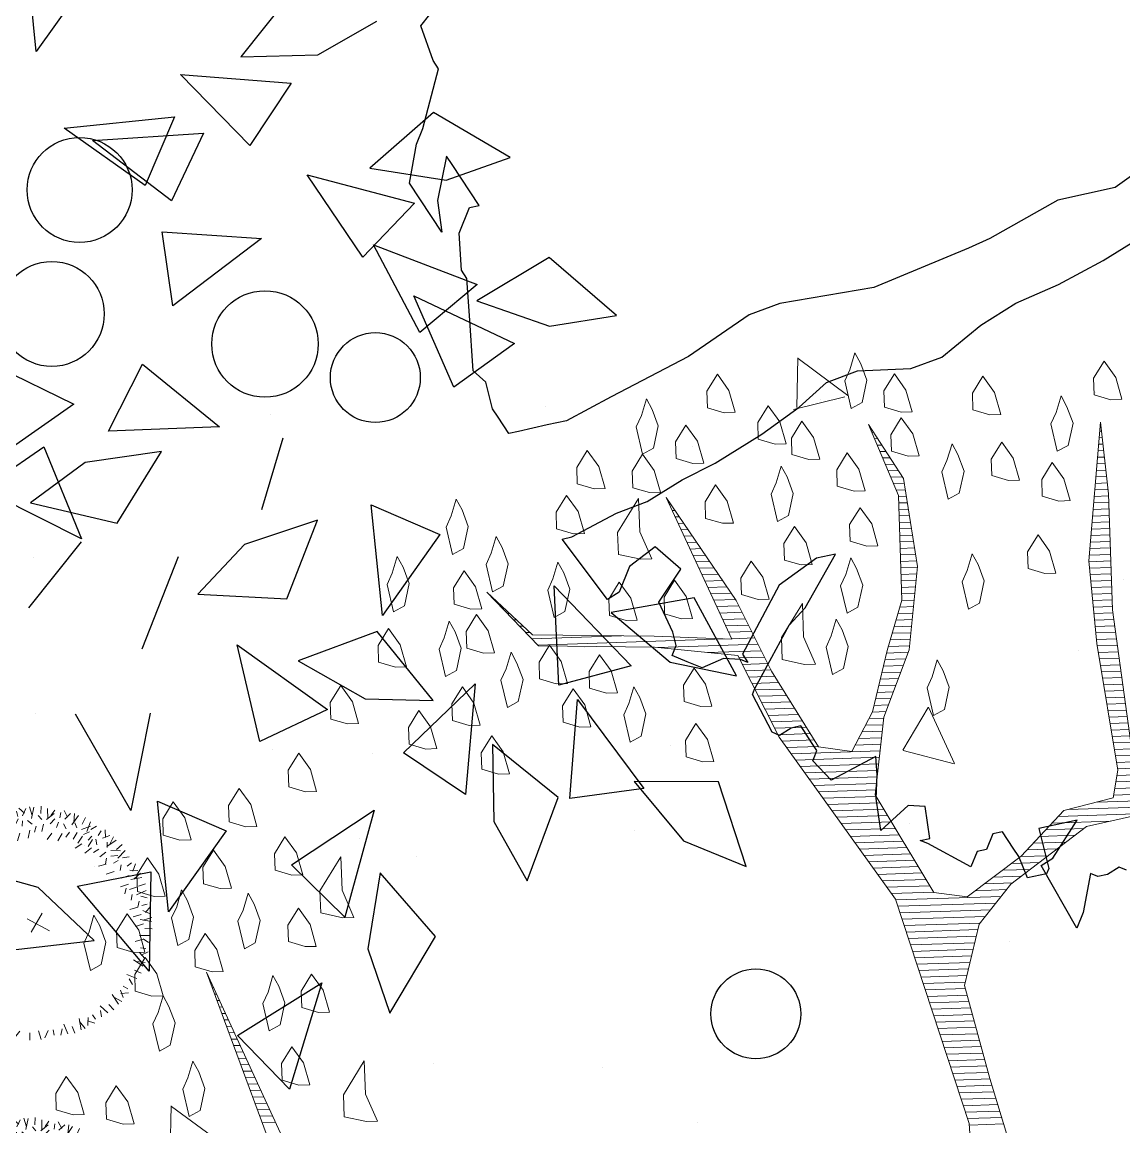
# Model space of a CAD drawing. Header units: millimetres. Extents: x 111 to 1506, y 14 to 566.
# Drawn here: x 232.98 to 234.159, y 158.322 to 159.505 of the extents above; entities that cross this region are included whole.
import ezdxf

# ---------------------------------------------------------------- set-up
doc = ezdxf.new("R2010")
doc.units = ezdxf.units.MM
doc.layers.add('ARB-CERCO', color=97, linetype='Continuous', lineweight=5)
doc.layers.add('ARBOLES', color=78, linetype='Continuous', lineweight=5)
doc.layers.add('fer', color=8, linetype='Continuous')
doc.layers.add('FURN', color=253, linetype='Continuous')

# ---------------------------------------------------------------- blocks, each defined once
blk = doc.blocks.new('*X16')
at = {"color": 0}
for p, q in [((17.5775, 17.92), (17.578, 17.92)), ((17.5814, 17.91), (17.584, 17.91)), ((17.5852, 17.9), (17.59, 17.9)), ((17.9321, 17.9), (17.9348, 17.9)), ((17.9333, 17.91), (17.9341, 17.91)), ((17.5891, 17.89), (17.596, 17.89)), ((17.5929, 17.88), (17.602, 17.88)), ((17.9297, 17.88), (17.9364, 17.88)), ((17.9309, 17.89), (17.9356, 17.89)), ((17.5967, 17.87), (17.608, 17.87)), ((17.9285, 17.87), (17.9371, 17.87)), ((17.6006, 17.86), (17.614, 17.86)), ((17.6044, 17.85), (17.62, 17.85)), ((17.9261, 17.85), (17.9387, 17.85)), ((17.9273, 17.86), (17.9379, 17.86)), ((17.6083, 17.84), (17.626, 17.84)), ((17.6121, 17.83), (17.6285, 17.83)), ((17.9237, 17.83), (17.9402, 17.83)), ((17.9249, 17.84), (17.9395, 17.84)), ((17.2621, 17.82), (17.2622, 17.82)), ((17.616, 17.82), (17.6298, 17.82)), ((17.9225, 17.82), (17.941, 17.82)), ((17.2663, 17.81), (17.2685, 17.81)), ((17.2706, 17.8), (17.2748, 17.8)), ((17.6191, 17.81), (17.631, 17.81)), ((17.6191, 17.8), (17.6323, 17.8)), ((17.9201, 17.8), (17.9423, 17.8)), ((17.9213, 17.81), (17.9418, 17.81)), ((17.2748, 17.79), (17.2811, 17.79)), ((17.279, 17.78), (17.2874, 17.78)), ((17.6191, 17.79), (17.6335, 17.79)), ((17.6191, 17.78), (17.6348, 17.78)), ((17.9177, 17.78), (17.9423, 17.78)), ((17.9189, 17.79), (17.9423, 17.79)), ((17.2832, 17.77), (17.2937, 17.77)), ((17.2875, 17.76), (17.3001, 17.76)), ((17.6191, 17.77), (17.636, 17.77)), ((17.6191, 17.76), (17.6373, 17.76)), ((17.9153, 17.76), (17.9423, 17.76)), ((17.9165, 17.77), (17.9423, 17.77)), ((17.2917, 17.75), (17.3064, 17.75)), ((17.6191, 17.75), (17.6385, 17.75)), ((17.9141, 17.75), (17.9423, 17.75)), ((17.2959, 17.74), (17.3127, 17.74)), ((17.3002, 17.73), (17.319, 17.73)), ((17.6191, 17.74), (17.6398, 17.74)), ((17.6191, 17.73), (17.641, 17.73)), ((17.9117, 17.73), (17.9423, 17.73)), ((17.9129, 17.74), (17.9423, 17.74)), ((17.3044, 17.72), (17.3253, 17.72)), ((17.3086, 17.71), (17.3316, 17.71)), ((17.6191, 17.72), (17.6423, 17.72)), ((17.6191, 17.71), (17.6435, 17.71)), ((17.9093, 17.71), (17.9423, 17.71)), ((17.9105, 17.72), (17.9423, 17.72)), ((17.3129, 17.7), (17.3379, 17.7)), ((17.6191, 17.7), (17.6445, 17.7)), ((17.9083, 17.7), (17.9423, 17.7)), ((16.9852, 17.68), (16.9856, 17.68)), ((17.3171, 17.69), (17.3443, 17.69)), ((17.3213, 17.68), (17.3506, 17.68)), ((17.6191, 17.69), (17.6431, 17.69)), ((17.6191, 17.68), (17.6418, 17.68)), ((17.909, 17.69), (17.9423, 17.69)), ((17.9097, 17.68), (17.9423, 17.68)), ((16.9942, 17.67), (16.9956, 17.67)), ((17.0032, 17.66), (17.0056, 17.66)), ((17.3256, 17.67), (17.3569, 17.67)), ((17.3298, 17.66), (17.3632, 17.66)), ((17.6191, 17.67), (17.6405, 17.67)), ((17.6191, 17.66), (17.6391, 17.66)), ((17.9103, 17.67), (17.9423, 17.67)), ((17.911, 17.66), (17.9423, 17.66)), ((17.0122, 17.65), (17.0156, 17.65)), ((17.334, 17.65), (17.368, 17.65)), ((17.619, 17.65), (17.6378, 17.65)), ((17.9117, 17.65), (17.9423, 17.65)), ((17.0212, 17.64), (17.0256, 17.64)), ((17.0302, 17.63), (17.0356, 17.63)), ((17.3382, 17.64), (17.3727, 17.64)), ((17.3425, 17.63), (17.3773, 17.63)), ((17.6124, 17.63), (17.6351, 17.63)), ((17.6157, 17.64), (17.6365, 17.64)), ((17.9123, 17.64), (17.9423, 17.64)), ((17.913, 17.63), (17.9423, 17.63)), ((17.0392, 17.62), (17.0456, 17.62)), ((17.0482, 17.61), (17.1861, 17.61)), ((17.3467, 17.62), (17.3819, 17.62)), ((17.3509, 17.61), (17.3865, 17.61)), ((17.6057, 17.61), (17.6325, 17.61)), ((17.6091, 17.62), (17.6338, 17.62)), ((17.9137, 17.62), (17.9428, 17.62)), ((17.9143, 17.61), (17.9438, 17.61)), ((17.0572, 17.6), (17.3444, 17.6)), ((17.2417, 17.59), (17.3957, 17.59)), ((17.3552, 17.6), (17.3911, 17.6)), ((17.5991, 17.59), (17.6298, 17.59)), ((17.6024, 17.6), (17.6311, 17.6)), ((17.915, 17.6), (17.9448, 17.6)), ((17.9157, 17.59), (17.9459, 17.59)), ((17.3167, 17.58), (17.4003, 17.58)), ((17.5957, 17.58), (17.6285, 17.58)), ((17.9163, 17.58), (17.9469, 17.58)), ((17.3657, 17.57), (17.405, 17.57)), ((17.3704, 17.56), (17.4096, 17.56)), ((17.5899, 17.56), (17.6219, 17.56)), ((17.5926, 17.57), (17.6261, 17.57)), ((17.9172, 17.57), (17.9479, 17.57)), ((17.9186, 17.56), (17.949, 17.56)), ((17.3751, 17.55), (17.4142, 17.55)), ((17.3797, 17.54), (17.4197, 17.54)), ((17.5844, 17.54), (17.6136, 17.54)), ((17.5872, 17.55), (17.6178, 17.55)), ((17.9199, 17.55), (17.95, 17.55)), ((17.9212, 17.54), (17.951, 17.54)), ((17.3844, 17.53), (17.4254, 17.53)), ((17.5817, 17.53), (17.6094, 17.53)), ((17.9225, 17.53), (17.9521, 17.53)), ((17.3891, 17.52), (17.4311, 17.52)), ((17.3937, 17.51), (17.4369, 17.51)), ((17.5762, 17.51), (17.6011, 17.51)), ((17.579, 17.52), (17.6053, 17.52)), ((17.9238, 17.52), (17.9531, 17.52)), ((17.9251, 17.51), (17.9541, 17.51)), ((17.3984, 17.5), (17.4426, 17.5)), ((17.4031, 17.49), (17.4483, 17.49)), ((17.5708, 17.49), (17.5928, 17.49)), ((17.5735, 17.5), (17.5969, 17.5)), ((17.9264, 17.5), (17.9552, 17.5)), ((17.9277, 17.49), (17.9562, 17.49)), ((17.4077, 17.48), (17.454, 17.48)), ((17.568, 17.48), (17.5886, 17.48)), ((17.929, 17.48), (17.9572, 17.48)), ((17.4124, 17.47), (17.4597, 17.47)), ((17.4171, 17.46), (17.4654, 17.46)), ((17.5566, 17.46), (17.5834, 17.46)), ((17.5623, 17.47), (17.5849, 17.47)), ((17.9303, 17.47), (17.9583, 17.47)), ((17.9316, 17.46), (17.9593, 17.46)), ((17.4217, 17.45), (17.4711, 17.45)), ((17.4276, 17.44), (17.4769, 17.44)), ((17.5452, 17.44), (17.5806, 17.44)), ((17.5509, 17.45), (17.582, 17.45)), ((17.9329, 17.45), (17.9604, 17.45)), ((17.9342, 17.44), (17.9614, 17.44)), ((17.4343, 17.43), (17.4826, 17.43)), ((17.441, 17.42), (17.5777, 17.42)), ((17.5394, 17.43), (17.5792, 17.43)), ((17.9355, 17.43), (17.9624, 17.43)), ((17.9368, 17.42), (17.9635, 17.42)), ((17.4476, 17.41), (17.5763, 17.41)), ((17.9381, 17.41), (17.9645, 17.41)), ((17.4543, 17.4), (17.5749, 17.4)), ((17.461, 17.39), (17.5734, 17.39)), ((17.9394, 17.4), (17.9655, 17.4)), ((17.9407, 17.39), (17.9666, 17.39)), ((17.4676, 17.38), (17.572, 17.38)), ((17.4743, 17.37), (17.5706, 17.37)), ((17.9407, 17.37), (17.984, 17.37)), ((17.942, 17.38), (17.9676, 17.38)), ((17.481, 17.36), (17.5692, 17.36)), ((17.9387, 17.36), (18.004, 17.36)), ((17.4876, 17.35), (17.5695, 17.35)), ((17.4943, 17.34), (17.5751, 17.34)), ((17.9347, 17.34), (18.0503, 17.34)), ((17.9367, 17.35), (18.061, 17.35)), ((17.501, 17.33), (17.5807, 17.33)), ((17.5076, 17.32), (17.5862, 17.32)), ((17.8637, 17.32), (18.0288, 17.32)), ((17.9087, 17.33), (18.0396, 17.33)), ((17.5143, 17.31), (17.5918, 17.31)), ((17.8487, 17.31), (17.9816, 17.31)), ((17.521, 17.3), (17.5973, 17.3)), ((17.5276, 17.29), (17.6029, 17.29)), ((17.8287, 17.29), (17.887, 17.29)), ((17.8387, 17.3), (17.9283, 17.3)), ((17.5343, 17.28), (17.6084, 17.28)), ((17.541, 17.27), (17.614, 17.27)), ((17.8087, 17.27), (17.859, 17.27)), ((17.8187, 17.28), (17.873, 17.28)), ((17.5476, 17.26), (17.6195, 17.26)), ((17.5543, 17.25), (17.6251, 17.25)), ((17.7884, 17.25), (17.831, 17.25)), ((17.7987, 17.26), (17.845, 17.26)), ((17.561, 17.24), (17.6307, 17.24)), ((17.7741, 17.24), (17.817, 17.24)), ((17.5676, 17.23), (17.6362, 17.23)), ((17.5743, 17.22), (17.6418, 17.22)), ((17.7456, 17.22), (17.789, 17.22)), ((17.7599, 17.23), (17.803, 17.23)), ((17.581, 17.21), (17.6473, 17.21)), ((17.5876, 17.2), (17.6529, 17.2)), ((17.717, 17.2), (17.7653, 17.2)), ((17.7313, 17.21), (17.775, 17.21)), ((17.5939, 17.19), (17.7568, 17.19)), ((17.5968, 17.18), (17.7482, 17.18)), ((17.5998, 17.17), (17.7396, 17.17)), ((17.6027, 17.16), (17.731, 17.16)), ((17.6056, 17.15), (17.7225, 17.15)), ((17.6085, 17.14), (17.7189, 17.14)), ((17.6115, 17.13), (17.7161, 17.13)), ((17.6144, 17.12), (17.7134, 17.12)), ((16.5321, 17.11), (16.5325, 17.11)), ((16.5355, 17.1), (16.5367, 17.1)), ((17.6173, 17.11), (17.7107, 17.11)), ((17.6203, 17.1), (17.7079, 17.1)), ((16.5388, 17.09), (16.5409, 17.09)), ((16.5421, 17.08), (16.5451, 17.08)), ((17.6232, 17.09), (17.7052, 17.09)), ((17.6261, 17.08), (17.7025, 17.08)), ((16.5454, 17.07), (16.5493, 17.07)), ((17.629, 17.07), (17.6998, 17.07)), ((16.5488, 17.06), (16.5535, 17.06)), ((16.5521, 17.05), (16.5577, 17.05)), ((17.632, 17.06), (17.697, 17.06)), ((17.6349, 17.05), (17.6968, 17.05)), ((16.5554, 17.04), (16.5619, 17.04)), ((16.5588, 17.03), (16.566, 17.03)), ((17.6378, 17.04), (17.6992, 17.04)), ((17.6407, 17.03), (17.7015, 17.03)), ((16.5621, 17.02), (16.5702, 17.02)), ((17.6437, 17.02), (17.7039, 17.02)), ((16.5654, 17.01), (16.5744, 17.01)), ((16.5688, 17), (16.5786, 17)), ((17.6466, 17.01), (17.7062, 17.01)), ((17.6495, 17), (17.7086, 17)), ((16.5721, 16.99), (16.5828, 16.99)), ((16.5754, 16.98), (16.587, 16.98)), ((17.6524, 16.99), (17.7109, 16.99)), ((17.6554, 16.98), (17.7133, 16.98)), ((16.5788, 16.97), (16.5912, 16.97)), ((17.6583, 16.97), (17.7156, 16.97)), ((16.5821, 16.96), (16.5954, 16.96)), ((16.5854, 16.95), (16.5996, 16.95)), ((17.6612, 16.96), (17.718, 16.96)), ((17.6642, 16.95), (17.7204, 16.95)), ((16.5888, 16.94), (16.6038, 16.94)), ((16.5921, 16.93), (16.608, 16.93)), ((17.6671, 16.94), (17.7227, 16.94)), ((17.67, 16.93), (17.7251, 16.93)), ((16.5954, 16.92), (16.6122, 16.92)), ((16.5988, 16.91), (16.6164, 16.91)), ((17.6729, 16.92), (17.7274, 16.92)), ((17.6759, 16.91), (17.7298, 16.91)), ((16.6021, 16.9), (16.6206, 16.9)), ((17.6788, 16.9), (17.7324, 16.9)), ((16.6054, 16.89), (16.6248, 16.89)), ((16.6088, 16.88), (16.629, 16.88)), ((17.6817, 16.89), (17.7351, 16.89)), ((17.6846, 16.88), (17.7378, 16.88)), ((17.6876, 16.87), (17.7404, 16.87)), ((17.6905, 16.86), (17.7431, 16.86)), ((17.6934, 16.85), (17.7458, 16.85)), ((17.6957, 16.84), (17.7484, 16.84))]:
    blk.add_line(p, q, dxfattribs=at)
blk = doc.blocks.new('E1E')
at = {"layer": 'ARBOLES', "ltscale": 0.2}
for p, q in [((96.8025, 58.431), (96.78, 58.4907)), ((96.8019, 58.4317), (96.7246, 58.4514)), ((96.5104, 58.2531), (96.5104, 58.2531)), ((96.1659, 58.1962), (96.1659, 58.1962)), ((97.0096, 58.183), (97.0096, 58.183)), ((96.3063, 58.1771), (96.3063, 58.1771)), ((97.032, 58.1625), (97.032, 58.1625)), ((97.1546, 58.0293), (97.1546, 58.0293)), ((96.6306, 58.0145), (96.6306, 58.0145)), ((96.7075, 58.0206), (96.7075, 58.0206)), ((96.8535, 57.957), (96.8535, 57.957)), ((96.7329, 57.9133), (96.7329, 57.9133)), ((96.3831, 57.8787), (96.3831, 57.8787)), ((97.2321, 57.8433), (97.2321, 57.8433)), ((95.8816, 57.8288), (95.8816, 57.8288)), ((96.3808, 57.7588), (96.3808, 57.7588)), ((96.0586, 57.7367), (96.0586, 57.7367)), ((96.5308, 57.6837), (96.5308, 57.6837)), ((96.1011, 57.6524), (96.0338, 57.644)), ((96.0922, 57.5891), (96.1014, 57.6522)), ((96.5309, 57.6553), (96.5309, 57.6553)), ((96.0916, 57.5886), (96.0336, 57.6433)), ((97.0189, 57.5576), (97.0189, 57.5576)), ((96.9955, 57.5021), (96.9955, 57.5021)), ((95.9403, 57.448), (95.9403, 57.448)), ((96.6945, 57.4157), (96.6945, 57.4157)), ((96.4995, 57.3914), (96.4995, 57.3914)), ((95.9202, 57.3422), (95.9202, 57.3422)), ((96.3968, 57.2987), (96.3421, 57.2587)), ((96.4168, 57.2351), (96.3942, 57.2948)), ((96.37, 57.2738), (96.37, 57.2738)), ((96.2526, 57.2622), (96.2526, 57.2622)), ((96.4161, 57.2358), (96.3388, 57.2555)), ((96.0455, 57.1319), (96.0455, 57.1319))]:
    blk.add_line(p, q, dxfattribs=at)
for points in [[(96.6509, 58.4184), (96.8252, 58.2544), (96.6733, 58.4206)], [(95.6102, 58.0251), (95.6715, 58.1849), (95.7164, 58.1893), (95.7692, 58.0881), (95.8387, 58.0021), (95.9139, 57.9032), (95.9263, 57.8229), (95.9075, 57.76), (95.8454, 57.6544), (95.75, 57.5886)], [(95.8158, 57.5633), (95.9193, 57.3834), (95.9802, 57.2468), (96.0243, 57.1651), (95.9714, 57.3364), (95.9215, 57.4311), (95.8354, 57.572), (95.8274, 57.6074), (95.8801, 57.6465), (95.909, 57.7217), (95.9538, 57.7962), (95.9957, 57.8071), (96.1128, 57.719), (96.1404, 57.6221), (96.1426, 57.5296), (96.173, 57.4262), (96.2324, 57.3279), (96.3004, 57.2803), (96.2302, 57.3504), (96.1752, 57.4739), (96.1686, 57.5412), (96.1563, 57.6214), (96.162, 57.6785), (96.2039, 57.6894), (96.2965, 57.6215), (96.3732, 57.5543), (96.5063, 57.4655), (96.3594, 57.6027), (96.4534, 57.6368), (96.5994, 57.694), (96.6746, 57.6651), (96.5871, 57.7041), (96.4476, 57.6498), (96.3442, 57.6194), (96.2553, 57.6966), (96.0383, 57.8338), (95.8415, 58.0658), (95.7481, 58.258)]]:
    blk.add_lwpolyline(points, dxfattribs=at)
for points in [[(96.9154, 58.4894), (96.9378, 58.4916), (96.9465, 58.4721), (96.9422, 58.4468), (96.9205, 58.4605), (96.9024, 58.4836)], [(96.8511, 58.4763), (96.8735, 58.4785), (96.8822, 58.459), (96.8779, 58.4337), (96.8562, 58.4474), (96.8381, 58.4705)], [(96.7962, 58.3896), (96.7969, 58.4055), (96.7759, 58.4351), (96.7658, 58.4228), (96.7709, 58.3939), (96.7861, 58.3773), (96.7984, 58.3671)], [(96.8635, 58.326), (96.8642, 58.3419), (96.8432, 58.3715), (96.8331, 58.3592), (96.8382, 58.3303), (96.8534, 58.3137), (96.8657, 58.3036)], [(96.562, 58.3554), (96.5909, 58.3605), (96.6025, 58.3345), (96.5939, 58.2839), (96.5765, 58.3229), (96.549, 58.3496)], [(96.6603, 58.3446), (96.6828, 58.3468), (96.6914, 58.3273), (96.6871, 58.302), (96.6654, 58.3157), (96.6473, 58.3388)], [(96.8787, 58.3094), (96.9011, 58.3116), (96.9098, 58.292), (96.9055, 58.2667), (96.8838, 58.2805), (96.8657, 58.3036)], [(96.985, 58.2632), (96.9857, 58.2791), (96.9647, 58.3087), (96.9546, 58.2964), (96.9597, 58.2675), (96.9749, 58.2509), (96.9872, 58.2408)], [(96.7421, 58.2486), (96.7428, 58.2645), (96.7218, 58.2941), (96.7117, 58.2818), (96.7168, 58.2529), (96.732, 58.2363), (96.7443, 58.2261)], [(96.9214, 58.266), (96.9438, 58.2682), (96.9525, 58.2487), (96.9481, 58.2234), (96.9264, 58.2371), (96.9084, 58.2602)], [(96.672, 58.2485), (96.6944, 58.2507), (96.7031, 58.2312), (96.6988, 58.2059), (96.6771, 58.2196), (96.659, 58.2427)], [(96.8187, 58.2515), (96.8411, 58.2537), (96.8498, 58.2342), (96.8455, 58.2089), (96.8238, 58.2226), (96.8057, 58.2457)], [(96.8925, 58.1908), (96.8932, 58.2067), (96.8722, 58.2364), (96.8621, 58.2241), (96.8672, 58.1951), (96.8824, 58.1785), (96.8947, 58.1684)], [(96.8116, 58.1626), (96.8123, 58.1785), (96.7913, 58.2081), (96.7812, 58.1958), (96.7863, 58.1669), (96.8014, 58.1503), (96.8137, 58.1402)], [(96.7197, 58.1762), (96.7422, 58.1784), (96.7508, 58.1589), (96.7465, 58.1336), (96.7248, 58.1473), (96.7067, 58.1705)], [(96.9243, 58.1894), (96.9467, 58.1916), (96.9554, 58.1721), (96.9511, 58.1468), (96.9294, 58.1605), (96.9113, 58.1836)], [(96.8492, 58.1481), (96.8716, 58.1503), (96.8803, 58.1308), (96.8759, 58.1055), (96.8542, 58.1192), (96.8362, 58.1423)], [(96.6887, 58.1235), (96.7176, 58.1285), (96.7292, 58.1025), (96.7206, 58.0519), (96.7032, 58.0909), (96.6757, 58.1177)], [(96.9208, 58.1099), (96.9432, 58.1121), (96.9518, 58.0926), (96.9475, 58.0672), (96.9258, 58.081), (96.9077, 58.1041)], [(96.7704, 58.0975), (96.7928, 58.0997), (96.8015, 58.0802), (96.7972, 58.0549), (96.7755, 58.0686), (96.7574, 58.0917)], [(96.8485, 58.0621), (96.8709, 58.0643), (96.8796, 58.0448), (96.8753, 58.0195), (96.8536, 58.0332), (96.8355, 58.0563)], [(96.7943, 57.9912), (96.8167, 57.9934), (96.8254, 57.9739), (96.8211, 57.9486), (96.7994, 57.9623), (96.7813, 57.9854)], [(96.5725, 57.8769), (96.5949, 57.879), (96.6036, 57.8595), (96.5993, 57.8342), (96.5776, 57.848), (96.5595, 57.8711)], [(96.6715, 57.882), (96.6939, 57.8842), (96.7026, 57.8647), (96.6983, 57.8394), (96.6766, 57.8531), (96.6585, 57.8762)], [(96.7771, 57.89), (96.7995, 57.8922), (96.8082, 57.8727), (96.8038, 57.8474), (96.7821, 57.8611), (96.764, 57.8842)], [(96.6311, 57.8328), (96.6535, 57.835), (96.6622, 57.8155), (96.6578, 57.7902), (96.6362, 57.8039), (96.6181, 57.827)], [(96.7475, 57.7989), (96.7699, 57.8011), (96.7786, 57.7816), (96.7743, 57.7563), (96.7526, 57.77), (96.7345, 57.7931)], [(96.4981, 57.7814), (96.5205, 57.7836), (96.5292, 57.7641), (96.5249, 57.7388), (96.5032, 57.7525), (96.4851, 57.7756)], [(96.6145, 57.7475), (96.6152, 57.7634), (96.5942, 57.793), (96.5841, 57.7807), (96.5892, 57.7518), (96.6044, 57.7352), (96.6167, 57.7251)], [(96.7034, 57.7403), (96.7041, 57.7562), (96.6832, 57.7859), (96.673, 57.7736), (96.6781, 57.7446), (96.6933, 57.728), (96.7056, 57.7179)], [(96.3347, 57.7632), (96.3571, 57.7654), (96.3658, 57.7459), (96.3615, 57.7206), (96.3398, 57.7343), (96.3217, 57.7574)], [(96.4511, 57.7293), (96.4519, 57.7452), (96.4309, 57.7748), (96.4208, 57.7625), (96.4258, 57.7336), (96.441, 57.717), (96.4533, 57.7069)], [(96.5473, 57.7409), (96.5697, 57.7431), (96.5784, 57.7236), (96.5741, 57.6983), (96.5524, 57.712), (96.5343, 57.7351)], [(96.6492, 57.7396), (96.6716, 57.7417), (96.6803, 57.7222), (96.676, 57.6969), (96.6543, 57.7107), (96.6362, 57.7338)], [(96.483, 57.7279), (96.5054, 57.7301), (96.5141, 57.7106), (96.5097, 57.6853), (96.488, 57.699), (96.4699, 57.7221)], [(96.7967, 57.6883), (96.7974, 57.7042), (96.7764, 57.7339), (96.7663, 57.7216), (96.7714, 57.6927), (96.7866, 57.676), (96.7989, 57.6659)], [(96.3637, 57.6982), (96.3861, 57.7003), (96.3948, 57.6808), (96.3905, 57.6555), (96.3688, 57.6692), (96.3507, 57.6924)], [(96.6854, 57.6933), (96.7078, 57.6955), (96.7165, 57.676), (96.7122, 57.6507), (96.6905, 57.6644), (96.6724, 57.6875)], [(96.6023, 57.6174), (96.603, 57.6333), (96.582, 57.6629), (96.5719, 57.6506), (96.577, 57.6217), (96.5922, 57.6051), (96.6045, 57.595)], [(96.6883, 57.6167), (96.689, 57.6326), (96.6681, 57.6622), (96.6579, 57.6499), (96.663, 57.621), (96.6782, 57.6044), (96.6905, 57.5943)], [(96.4946, 57.6317), (96.517, 57.6339), (96.5257, 57.6144), (96.5214, 57.5891), (96.4997, 57.6028), (96.4816, 57.626)], [(96.7541, 57.5914), (96.7548, 57.6073), (96.7339, 57.637), (96.7237, 57.6247), (96.7288, 57.5958), (96.744, 57.5791), (96.7563, 57.569)], [(96.1021, 57.5505), (96.1028, 57.5664), (96.0818, 57.596), (96.0717, 57.5837), (96.0768, 57.5548), (96.092, 57.5382), (96.1043, 57.5281)], [(96.2424, 57.5506), (96.2431, 57.5665), (96.2221, 57.5961), (96.212, 57.5838), (96.2171, 57.5549), (96.2322, 57.5383), (96.2445, 57.5282)], [(96.2604, 57.5976), (96.2893, 57.6027), (96.3009, 57.5767), (96.2923, 57.5261), (96.2749, 57.5651), (96.2474, 57.5918)], [(96.4295, 57.6028), (96.452, 57.605), (96.4606, 57.5855), (96.4563, 57.5602), (96.4346, 57.5739), (96.4165, 57.597)], [(96.5069, 57.5515), (96.5358, 57.5566), (96.5474, 57.5306), (96.5388, 57.48), (96.5214, 57.519), (96.4939, 57.5457)], [(96.5995, 57.5537), (96.6219, 57.5559), (96.6306, 57.5364), (96.6262, 57.5111), (96.6045, 57.5248), (96.5865, 57.548)], [(96.3472, 57.5427), (96.3696, 57.5449), (96.3783, 57.5254), (96.374, 57.5001), (96.3523, 57.5138), (96.3342, 57.5369)], [(96.2547, 57.4704), (96.2554, 57.4863), (96.2344, 57.5159), (96.2243, 57.5036), (96.2294, 57.4747), (96.2446, 57.4581), (96.2569, 57.448)], [(96.3125, 57.4805), (96.3349, 57.4827), (96.3436, 57.4632), (96.3393, 57.4379), (96.3176, 57.4516), (96.2995, 57.4747)], [(96.5966, 57.4901), (96.619, 57.4923), (96.6277, 57.4728), (96.6234, 57.4475), (96.6017, 57.4612), (96.5836, 57.4843)], [(96.4268, 57.469), (96.4492, 57.4712), (96.4578, 57.4517), (96.4535, 57.4264), (96.4318, 57.4401), (96.4137, 57.4633)], [(96.5287, 57.4677), (96.5511, 57.4699), (96.5598, 57.4503), (96.5555, 57.425), (96.5338, 57.4388), (96.5157, 57.4619)], [(96.1116, 57.4067), (96.1123, 57.4226), (96.0913, 57.4522), (96.0812, 57.4399), (96.0863, 57.411), (96.1015, 57.3944), (96.1138, 57.3842)], [(96.382, 57.3946), (96.3827, 57.4105), (96.3617, 57.4401), (96.3516, 57.4278), (96.3567, 57.3989), (96.3719, 57.3823), (96.3842, 57.3721)], [(96.2432, 57.4263), (96.2656, 57.4285), (96.2743, 57.4089), (96.2699, 57.3836), (96.2482, 57.3974), (96.2302, 57.4205)], [(96.5757, 57.3795), (96.5764, 57.3954), (96.5555, 57.425), (96.5453, 57.4127), (96.5504, 57.3838), (96.5656, 57.3672), (96.5779, 57.3571)], [(96.4911, 57.412), (96.5135, 57.4142), (96.5222, 57.3947), (96.5179, 57.3694), (96.4962, 57.3831), (96.4781, 57.4062)], [(96.0177, 57.3726), (96.0401, 57.3748), (96.0488, 57.3553), (96.0444, 57.33), (96.0227, 57.3437), (96.0047, 57.3668)], [(96.2851, 57.367), (96.3075, 57.3692), (96.3162, 57.3497), (96.3119, 57.3244), (96.2902, 57.3381), (96.2721, 57.3612)], [(96.3545, 57.3512), (96.377, 57.3533), (96.3856, 57.3338), (96.3813, 57.3085), (96.3596, 57.3223), (96.3415, 57.3454)], [(96.4023, 57.349), (96.4247, 57.3512), (96.4334, 57.3317), (96.429, 57.3064), (96.4073, 57.3201), (96.3893, 57.3432)], [(96.1891, 57.2853), (96.1898, 57.3012), (96.1688, 57.3308), (96.1587, 57.3185), (96.1637, 57.2896), (96.1789, 57.273), (96.1912, 57.2629)], [(96.4782, 57.3361), (96.5006, 57.3383), (96.5093, 57.3187), (96.5049, 57.2934), (96.4833, 57.3072), (96.4652, 57.3303)], [(96.2375, 57.299), (96.2599, 57.3012), (96.2686, 57.2817), (96.2643, 57.2564), (96.2426, 57.2701), (96.2245, 57.2932)], [(96.0358, 57.2794), (96.0582, 57.2816), (96.0669, 57.262), (96.0626, 57.2367), (96.0409, 57.2505), (96.0228, 57.2736)], [(96.1059, 57.2794), (96.1283, 57.2816), (96.137, 57.2621), (96.1327, 57.2368), (96.111, 57.2505), (96.0929, 57.2736)], [(96.3489, 57.2239), (96.3496, 57.2398), (96.3286, 57.2695), (96.3185, 57.2572), (96.3236, 57.2282), (96.3387, 57.2116), (96.351, 57.2015)], [(96.2671, 57.2499), (96.2896, 57.2521), (96.2982, 57.2326), (96.2939, 57.2073), (96.2722, 57.221), (96.2541, 57.2441)], [(96.0821, 57.1753), (96.0829, 57.1912), (96.0619, 57.2208), (96.0518, 57.2085), (96.0568, 57.1796), (96.072, 57.163), (96.0843, 57.1529)], [(96.1602, 57.2101), (96.1826, 57.2122), (96.1913, 57.1927), (96.187, 57.1674), (96.1653, 57.1812), (96.1472, 57.2043)], [(96.0229, 57.1333), (96.0453, 57.1355), (96.054, 57.116), (96.0497, 57.0907), (96.028, 57.1044), (96.0099, 57.1275)]]:
    blk.add_lwpolyline(points, close=True, dxfattribs=at)
at = {"layer": 'ARBOLES', "ltscale": 0.2, "xscale": 0.8372139817761642, "yscale": 0.8372139817761642, "zscale": 0.8372139817761642, "rotation": 204.0028523145856}
blk.add_blockref('*X16', (103.6395, 76.9735), dxfattribs=at)
blk = doc.blocks.new('tr')
at = {"layer": 'fer', "color": 97}
for p, q in [((1379.6039, 206.0241), (1379.6039, 206.0155)), ((1379.6039, 206.0241), (1379.6039, 206.0155)), ((1379.6039, 206.0155), (1379.6158, 206.0068)), ((1379.6039, 206.0155), (1379.6158, 206.0068)), ((1379.6158, 206.0068), (1379.6218, 205.9981)), ((1379.6158, 206.0068), (1379.6218, 205.9981)), ((1379.6218, 205.9895), (1379.6634, 205.9981)), ((1379.6218, 205.9981), (1379.6218, 205.9895)), ((1379.6218, 205.9895), (1379.6634, 205.9981)), ((1379.6218, 205.9981), (1379.6218, 205.9895)), ((1379.6813, 205.9981), (1379.6337, 205.9375)), ((1379.6813, 205.9981), (1379.6337, 205.9375)), ((1379.6634, 205.9981), (1379.6813, 205.9981)), ((1379.6634, 205.9981), (1379.6813, 205.9981)), ((1379.5741, 205.9548), (1379.598, 205.9202)), ((1379.6218, 205.9462), (1379.5741, 205.9548)), ((1379.5741, 205.9548), (1379.598, 205.9202)), ((1379.6218, 205.9462), (1379.5741, 205.9548)), ((1379.598, 205.9202), (1379.6337, 205.9462)), ((1379.598, 205.9202), (1379.6337, 205.9462)), ((1379.6337, 205.9375), (1379.6218, 205.9462)), ((1379.6337, 205.9375), (1379.6218, 205.9462)), ((1379.6337, 205.9462), (1379.6396, 205.9462)), ((1379.6337, 205.9462), (1379.6396, 205.9462)), ((1379.6396, 205.9462), (1379.6515, 205.9288)), ((1379.6396, 205.9462), (1379.6515, 205.9288)), ((1379.6515, 205.9288), (1379.6337, 205.9115)), ((1379.6515, 205.9288), (1379.6337, 205.9115)), ((1379.6277, 205.9028), (1379.6158, 205.8855)), ((1379.6277, 205.9028), (1379.6158, 205.8855)), ((1379.6337, 205.9115), (1379.6277, 205.9028)), ((1379.6337, 205.9115), (1379.6277, 205.9028)), ((1379.6337, 205.9115), (1379.6337, 205.9115)), ((1379.6337, 205.9115), (1379.6337, 205.9115)), ((1379.6158, 205.8855), (1379.6218, 205.8768)), ((1379.6158, 205.8855), (1379.6218, 205.8768)), ((1379.6218, 205.8768), (1379.6396, 205.8768)), ((1379.6218, 205.8768), (1379.6396, 205.8768)), ((1379.6396, 205.8768), (1379.6456, 205.8682)), ((1379.6396, 205.8768), (1379.6456, 205.8682)), ((1379.6456, 205.8682), (1379.6634, 205.8682)), ((1379.6456, 205.8682), (1379.6456, 205.8682)), ((1379.6456, 205.8682), (1379.6634, 205.8682)), ((1379.6456, 205.8682), (1379.6456, 205.8682)), ((1379.6634, 205.8682), (1379.6575, 205.8162)), ((1379.6634, 205.8682), (1379.6575, 205.8162)), ((1379.6515, 205.8162), (1379.6218, 205.7988)), ((1379.6515, 205.8162), (1379.6218, 205.7988)), ((1379.6575, 205.8075), (1379.6515, 205.8162)), ((1379.6575, 205.8075), (1379.6515, 205.8162)), ((1379.6575, 205.8162), (1379.6575, 205.8075)), ((1379.6575, 205.8162), (1379.6575, 205.8075)), ((1379.6218, 205.7988), (1379.6277, 205.7815)), ((1379.6218, 205.7988), (1379.6277, 205.7815)), ((1379.0088, 205.7555), (1378.9731, 205.7815)), ((1379.0088, 205.7555), (1378.9731, 205.7815)), ((1379.6277, 205.7815), (1379.6634, 205.7642)), ((1379.6277, 205.7815), (1379.6634, 205.7642)), ((1378.8898, 205.7642), (1378.9314, 205.7382)), ((1378.8898, 205.7642), (1378.9314, 205.7382)), ((1379.6634, 205.7642), (1379.6337, 205.7468)), ((1379.6634, 205.7642), (1379.6337, 205.7468)), ((1379.6634, 205.7642), (1379.6634, 205.7642)), ((1379.6634, 205.7642), (1379.6634, 205.7642)), ((1379.0505, 205.7208), (1379.0088, 205.7555)), ((1379.0505, 205.7208), (1379.0088, 205.7555)), ((1378.9314, 205.7382), (1378.9671, 205.6862)), ((1378.9314, 205.7382), (1378.9671, 205.6862)), ((1379.6099, 205.7382), (1379.592, 205.7295)), ((1379.6099, 205.7382), (1379.592, 205.7295)), ((1379.6337, 205.7468), (1379.6099, 205.7382)), ((1379.6337, 205.7468), (1379.6099, 205.7382)), ((1379.592, 205.7295), (1379.6337, 205.6948)), ((1379.592, 205.7295), (1379.6337, 205.6948)), ((1379.0862, 205.6862), (1379.0505, 205.7208)), ((1379.0862, 205.6862), (1379.0505, 205.7208)), ((1379.6337, 205.6948), (1379.6218, 205.6688)), ((1379.6337, 205.6948), (1379.6218, 205.6688)), ((1379.6337, 205.6948), (1379.6337, 205.6948)), ((1379.6337, 205.6948), (1379.6337, 205.6948)), ((1378.9671, 205.6862), (1379.0326, 205.6342)), ((1378.9671, 205.6862), (1379.0326, 205.6342)), ((1379.1219, 205.6602), (1379.0862, 205.6862)), ((1379.1219, 205.6602), (1379.0862, 205.6862)), ((1379.6099, 205.6688), (1379.6039, 205.6602)), ((1379.6099, 205.6688), (1379.6039, 205.6602)), ((1379.6158, 205.6688), (1379.6099, 205.6688)), ((1379.6158, 205.6688), (1379.6099, 205.6688)), ((1379.6218, 205.6688), (1379.6158, 205.6688)), ((1379.6218, 205.6688), (1379.6158, 205.6688)), ((1379.1695, 205.6342), (1379.1219, 205.6602)), ((1379.1695, 205.6342), (1379.1219, 205.6602)), ((1379.6039, 205.6602), (1379.592, 205.6429)), ((1379.6039, 205.6602), (1379.592, 205.6429)), ((1379.592, 205.6429), (1379.598, 205.6342)), ((1379.592, 205.6429), (1379.598, 205.6342)), ((1379.0326, 205.6342), (1379.0505, 205.6169)), ((1379.0326, 205.6342), (1379.0505, 205.6169)), ((1379.1933, 205.6082), (1379.1695, 205.6342)), ((1379.1933, 205.6082), (1379.1695, 205.6342)), ((1379.598, 205.6342), (1379.6099, 205.6255)), ((1379.598, 205.6342), (1379.6099, 205.6255)), ((1379.6099, 205.6255), (1379.6099, 205.6169)), ((1379.6099, 205.6255), (1379.6099, 205.6169)), ((1379.0505, 205.6169), (1379.1278, 205.5389)), ((1379.0505, 205.6169), (1379.1278, 205.5389)), ((1379.2171, 205.5562), (1379.1933, 205.6082)), ((1379.2171, 205.5562), (1379.1933, 205.6082)), ((1379.4075, 205.6082), (1379.4194, 205.5909)), ((1379.473, 205.5995), (1379.4075, 205.6082)), ((1379.4075, 205.6082), (1379.4194, 205.5909)), ((1379.473, 205.5995), (1379.4075, 205.6082)), ((1379.6099, 205.6169), (1379.5801, 205.5822)), ((1379.6099, 205.6169), (1379.5801, 205.5822)), ((1379.4968, 205.5909), (1379.473, 205.5995)), ((1379.4968, 205.5909), (1379.473, 205.5995)), ((1379.4194, 205.5909), (1379.4611, 205.5649)), ((1379.4194, 205.5909), (1379.4611, 205.5649)), ((1379.5741, 205.5822), (1379.4968, 205.5909)), ((1379.5741, 205.5822), (1379.4968, 205.5909)), ((1379.5801, 205.5822), (1379.5741, 205.5822)), ((1379.5801, 205.5822), (1379.5741, 205.5822)), ((1379.4611, 205.5649), (1379.5444, 205.5562)), ((1379.4611, 205.5649), (1379.5444, 205.5562)), ((1379.5444, 205.5562), (1379.5503, 205.5649)), ((1379.5444, 205.5562), (1379.5503, 205.5649)), ((1379.5503, 205.5649), (1379.5503, 205.5562)), ((1379.5503, 205.5649), (1379.5503, 205.5562)), ((1379.2409, 205.5302), (1379.2171, 205.5562)), ((1379.2409, 205.5302), (1379.2171, 205.5562)), ((1379.5503, 205.5562), (1379.5563, 205.5389)), ((1379.5503, 205.5562), (1379.5563, 205.5389)), ((1379.1278, 205.5389), (1379.1814, 205.4522)), ((1379.1278, 205.5389), (1379.1814, 205.4522)), ((1379.5563, 205.5389), (1379.5741, 205.5215)), ((1379.5563, 205.5389), (1379.5741, 205.5215)), ((1379.2766, 205.5129), (1379.2409, 205.5302)), ((1379.2766, 205.5129), (1379.2409, 205.5302)), ((1379.3182, 205.4869), (1379.2766, 205.5129)), ((1379.3182, 205.4869), (1379.2766, 205.5129)), ((1379.5741, 205.5215), (1379.5741, 205.5042)), ((1379.5741, 205.5215), (1379.5741, 205.5042)), ((1379.5741, 205.5042), (1379.5741, 205.4869)), ((1379.5741, 205.5042), (1379.5741, 205.4869)), ((1379.3659, 205.4522), (1379.3182, 205.4869)), ((1379.3659, 205.4522), (1379.3182, 205.4869)), ((1379.5503, 205.4782), (1379.5265, 205.4522)), ((1379.5503, 205.4782), (1379.5265, 205.4522)), ((1379.5622, 205.4869), (1379.5503, 205.4782)), ((1379.5622, 205.4869), (1379.5503, 205.4782)), ((1379.5503, 205.4782), (1379.5503, 205.4782)), ((1379.5503, 205.4782), (1379.5503, 205.4782)), ((1379.5741, 205.4869), (1379.5622, 205.4869)), ((1379.5741, 205.4869), (1379.5622, 205.4869)), ((1379.1814, 205.4522), (1379.2052, 205.4262)), ((1379.1814, 205.4522), (1379.2052, 205.4262)), ((1379.3956, 205.4262), (1379.3659, 205.4522)), ((1379.3956, 205.4262), (1379.3659, 205.4522)), ((1379.4849, 205.4609), (1379.473, 205.4262)), ((1379.4849, 205.4609), (1379.473, 205.4262)), ((1379.5265, 205.4522), (1379.4849, 205.4609)), ((1379.5265, 205.4522), (1379.4849, 205.4609)), ((1379.2052, 205.4262), (1379.2706, 205.3829)), ((1379.2052, 205.4262), (1379.2706, 205.3829)), ((1379.4313, 205.4002), (1379.3956, 205.4262)), ((1379.4313, 205.4002), (1379.3956, 205.4262)), ((1379.473, 205.4262), (1379.5027, 205.4089)), ((1379.473, 205.4262), (1379.5027, 205.4089)), ((1379.5027, 205.4089), (1379.5325, 205.4089)), ((1379.5027, 205.4089), (1379.5325, 205.4089)), ((1379.5325, 205.4089), (1379.5444, 205.4002)), ((1379.5325, 205.4089), (1379.5444, 205.4002)), ((1379.4551, 205.3742), (1379.4313, 205.4002)), ((1379.4551, 205.3742), (1379.4313, 205.4002)), ((1379.5444, 205.4002), (1379.5027, 205.3309)), ((1379.5444, 205.4002), (1379.5027, 205.3309)), ((1379.2706, 205.3829), (1379.3421, 205.3222)), ((1379.2706, 205.3829), (1379.3421, 205.3222)), ((1379.4968, 205.3396), (1379.4551, 205.3742)), ((1379.4968, 205.3396), (1379.4551, 205.3742)), ((1379.5027, 205.3309), (1379.4968, 205.3396)), ((1379.5027, 205.3309), (1379.4968, 205.3396)), ((1379.3421, 205.3222), (1379.3837, 205.2876)), ((1379.3421, 205.3222), (1379.3837, 205.2876)), ((1379.3837, 205.2876), (1379.3956, 205.2702)), ((1379.3837, 205.2876), (1379.3956, 205.2702)), ((1379.3956, 205.2702), (1379.4135, 205.2442)), ((1379.3956, 205.2702), (1379.4135, 205.2442)), ((1379.4135, 205.2442), (1379.4194, 205.2356)), ((1379.4135, 205.2442), (1379.4135, 205.2442)), ((1379.4135, 205.2442), (1379.4194, 205.2356)), ((1379.4135, 205.2442), (1379.4135, 205.2442)), ((1379.4194, 205.2356), (1379.4075, 205.2182)), ((1379.4194, 205.2356), (1379.4075, 205.2182)), ((1379.4075, 205.2182), (1379.4016, 205.2096)), ((1379.4075, 205.2182), (1379.4016, 205.2096)), ((1379.4016, 205.2096), (1379.3778, 205.1922)), ((1379.4016, 205.2096), (1379.3778, 205.1922)), ((1379.3778, 205.1922), (1379.3718, 205.1749)), ((1379.3778, 205.1922), (1379.3718, 205.1749)), ((1379.3778, 205.1922), (1379.3778, 205.1922)), ((1379.3778, 205.1922), (1379.3778, 205.1922)), ((1379.3778, 205.1922), (1379.3778, 205.1922)), ((1379.3778, 205.1922), (1379.3778, 205.1922)), ((1379.3718, 205.1749), (1379.3182, 205.1489)), ((1379.3718, 205.1749), (1379.3182, 205.1489)), ((1379.3182, 205.1489), (1379.2825, 205.1316)), ((1379.3182, 205.1489), (1379.2825, 205.1316)), ((1379.3182, 205.1489), (1379.3182, 205.1489)), ((1379.3182, 205.1489), (1379.3182, 205.1489)), ((1379.2766, 205.1229), (1379.2409, 205.1056)), ((1379.2766, 205.1229), (1379.2409, 205.1056)), ((1379.2825, 205.1316), (1379.2766, 205.1229)), ((1379.2825, 205.1316), (1379.2766, 205.1229)), ((1379.2052, 205.1142), (1379.1754, 205.0709)), ((1379.2052, 205.1142), (1379.1754, 205.0709)), ((1379.2111, 205.1056), (1379.2052, 205.1142)), ((1379.2111, 205.1056), (1379.2052, 205.1142)), ((1379.2409, 205.1056), (1379.2111, 205.1056)), ((1379.2409, 205.1056), (1379.2111, 205.1056)), ((1379.2468, 205.0882), (1379.2111, 205.0363)), ((1379.2468, 205.0882), (1379.2111, 205.0363)), ((1379.2171, 205.0709), (1379.2468, 205.0882)), ((1379.2171, 205.0709), (1379.2468, 205.0882)), ((1379.1695, 205.0622), (1379.2171, 205.0709)), ((1379.1754, 205.0709), (1379.1695, 205.0622)), ((1379.1695, 205.0622), (1379.2171, 205.0709)), ((1379.1754, 205.0709), (1379.1695, 205.0622)), ((1379.1516, 205.0276), (1379.0862, 205.0189)), ((1379.1516, 205.0276), (1379.0862, 205.0189)), ((1379.1695, 205.0276), (1379.1516, 205.0276)), ((1379.1695, 205.0276), (1379.1516, 205.0276)), ((1379.2111, 205.0363), (1379.1695, 205.0276)), ((1379.2111, 205.0363), (1379.1695, 205.0276)), ((1379.0862, 205.0189), (1379.0802, 205.0103)), ((1379.0862, 205.0189), (1379.0802, 205.0103)), ((1379.0862, 205.0189), (1379.0862, 205.0189)), ((1379.0862, 205.0189), (1379.0862, 205.0189)), ((1379.0802, 205.0103), (1379.0505, 204.9843)), ((1379.0802, 205.0103), (1379.0505, 204.9843)), ((1379.0505, 204.9843), (1379.0207, 204.9929)), ((1379.0505, 204.9843), (1379.0207, 204.9929)), ((1379.0505, 204.9843), (1379.0505, 204.9843)), ((1379.0505, 204.9843), (1379.0505, 204.9843)), ((1379.0505, 204.9843), (1379.0505, 204.9843)), ((1379.0505, 204.9843), (1379.0505, 204.9843))]:
    blk.add_line(p, q, dxfattribs=at)
blk = doc.blocks.new('PLANT')
for p, q in [((-0.382, 1.0627), (-0.4547, 1.0012)), ((-0.382, 0.9901), (-0.382, 1.0627)), ((-0.4547, 1.0012), (-0.4211, 0.9174)), ((-0.4211, 0.9174), (-0.382, 0.9901)), ((-0.567, 0.9766), (-0.6275, 0.9031)), ((-0.554, 0.9051), (-0.567, 0.9766)), ((-0.4797, 0.8283), (-0.4179, 0.9298)), ((-0.4179, 0.9298), (-0.3784, 0.8602)), ((-0.6275, 0.9031), (-0.5794, 0.8266)), ((-0.5794, 0.8266), (-0.554, 0.9051)), ((-0.5829, 0.7592), (-0.5347, 0.8679)), ((-0.5347, 0.8679), (-0.4865, 0.804)), ((-0.3784, 0.8602), (-0.4797, 0.8283)), ((-0.3748, 0.8484), (-0.4008, 0.7619)), ((-0.2797, 0.8512), (-0.3748, 0.8484)), ((-0.3249, 0.7944), (-0.2797, 0.8512)), ((-0.4865, 0.804), (-0.5829, 0.7592)), ((-0.4008, 0.7619), (-0.3249, 0.7944)), ((-0.1873, 0.7827), (-0.2284, 0.7023)), ((-0.0931, 0.7683), (-0.1873, 0.7827)), ((-0.1479, 0.7205), (-0.0931, 0.7683)), ((-0.4539, 0.7203), (-0.3404, 0.7554)), ((-0.3404, 0.7554), (-0.3569, 0.6771)), ((-0.8761, 0.7125), (-0.9066, 0.6223)), ((-0.8386, 0.6503), (-0.8761, 0.7125)), ((-0.3569, 0.6771), (-0.4539, 0.7203)), ((-0.2284, 0.7023), (-0.1479, 0.7205)), ((-0.0957, 0.6886), (0.0227, 0.6994)), ((0.0227, 0.6994), (-0.0097, 0.6262)), ((-0.0097, 0.6262), (-0.0957, 0.6886)), ((-0.4204, 0.6853), (-0.4666, 0.6021)), ((-0.3947, 0.6174), (-0.4204, 0.6853)), ((-0.2881, 0.6709), (-0.1701, 0.685)), ((-0.1701, 0.685), (-0.2004, 0.6109)), ((-0.2004, 0.6109), (-0.2881, 0.6709)), ((-0.8346, 0.5679), (-0.8386, 0.6503)), ((-0.9066, 0.6223), (-0.8346, 0.5679)), ((-0.814, 0.5036), (-0.8074, 0.6223)), ((-0.8074, 0.6223), (-0.7397, 0.5796)), ((-0.5896, 0.5453), (-0.5878, 0.6254)), ((-0.5878, 0.6254), (-0.4844, 0.6008)), ((-0.4055, 0.5355), (-0.3947, 0.6174)), ((-0.4844, 0.6008), (-0.5896, 0.5453)), ((-0.4666, 0.6021), (-0.4055, 0.5355)), ((-0.7397, 0.5796), (-0.814, 0.5036)), ((-0.3969, 0.4686), (-0.369, 0.5842)), ((-0.369, 0.5842), (-0.3101, 0.53)), ((-0.8486, 0.4428), (-0.8507, 0.5617)), ((-0.8507, 0.5617), (-0.7801, 0.5241)), ((-0.9901, 0.5432), (-1.0038, 0.449)), ((-0.9419, 0.4888), (-0.9901, 0.5432)), ((-0.2097, 0.4524), (-0.2079, 0.5325)), ((-0.2079, 0.5325), (-0.1046, 0.5079)), ((-0.7801, 0.5241), (-0.8486, 0.4428)), ((-0.3101, 0.53), (-0.3969, 0.4686)), ((-0.1371, 0.4742), (-0.038, 0.5127)), ((-0.038, 0.5127), (-0.0931, 0.4073)), ((-0.4625, 0.4992), (-0.5528, 0.4981)), ((-0.5528, 0.4981), (-0.4991, 0.4354)), ((-0.4313, 0.4092), (-0.4625, 0.4992)), ((-0.1046, 0.5079), (-0.2097, 0.4524)), ((-0.9231, 0.4084), (-0.9419, 0.4888)), ((-0.0931, 0.4073), (-0.1371, 0.4742)), ((-0.9062, 0.4668), (-0.832, 0.437)), ((-0.8913, 0.3489), (-0.9062, 0.4668)), ((-1.0038, 0.449), (-0.9231, 0.4084)), ((-0.5409, 0.4385), (-0.6206, 0.4308)), ((-0.0459, 0.4457), (-0.0763, 0.3689)), ((-0.0028, 0.3663), (-0.0459, 0.4457)), ((-0.832, 0.437), (-0.8913, 0.3489)), ((-0.4991, 0.4354), (-0.4313, 0.4092)), ((-0.2942, 0.4098), (-0.1899, 0.4298)), ((-0.1899, 0.4298), (-0.263, 0.3361)), ((-0.4604, 0.3748), (-0.3542, 0.3757)), ((-0.0763, 0.3689), (-0.0679, 0.2968)), ((-1.0145, 0.3112), (-1.0717, 0.3561)), ((-0.6369, 0.2617), (-0.6059, 0.3633)), ((-0.6059, 0.3633), (-0.5571, 0.2549)), ((-0.8095, 0.3291), (-0.7072, 0.2685)), ((-0.7763, 0.2281), (-0.8095, 0.3291)), ((-0.9816, 0.2356), (-1.0145, 0.3112)), ((-0.469, 0.3005), (-0.5581, 0.3157)), ((-0.5581, 0.3157), (-0.5165, 0.2444)), ((-0.9755, 0.2961), (-0.897, 0.2801)), ((-0.9396, 0.1827), (-0.9755, 0.2961)), ((-0.4546, 0.2064), (-0.469, 0.3005)), ((-0.897, 0.2801), (-0.9396, 0.1827)), ((-0.4363, 0.2722), (-0.3496, 0.2467)), ((-1.0682, 0.261), (-0.9816, 0.2356)), ((-0.7072, 0.2685), (-0.7763, 0.2281)), ((-0.5571, 0.2549), (-0.6369, 0.2617)), ((-0.5154, 0.1972), (-0.4394, 0.2715)), ((-0.4394, 0.2715), (-0.4487, 0.1529)), ((-0.5165, 0.2444), (-0.4546, 0.2064)), ((-0.8907, 0.2291), (-0.8108, 0.2247)), ((-0.8387, 0.1222), (-0.8907, 0.2291)), ((-0.8108, 0.2247), (-0.8387, 0.1222)), ((-0.5777, 0.091), (-0.5699, 0.2096)), ((-0.5699, 0.2096), (-0.5026, 0.1662)), ((-0.8397, 0.0889), (-0.8954, 0.1939)), ((-0.8954, 0.1939), (-0.8154, 0.1923)), ((-0.8154, 0.1923), (-0.8397, 0.0889)), ((-0.4487, 0.1529), (-0.5154, 0.1972)), ((-1.0079, 0.055), (-0.9046, 0.0305)), ((-0.9046, 0.0305), (-1.0097, -0.025))]:
    blk.add_line(p, q)
for centre, radius in [((-0.2396, 1.1316), 0.0481), ((-0.7175, 0.4981), 0.0481), ((-0.7064, 0.3751), 0.057), ((-0.6504, 0.1515), 0.0562), ((-0.7846, 0.1292), 0.0562)]:
    blk.add_circle(centre, radius)
blk = doc.blocks.new('A$C05551F4C')
at = {"color": 0, "linetype": 'ByBlock'}
for p, q in [((-0.0255, 0.3123), (-0.0274, 0.3331)), ((-0.0896, 0.3199), (-0.0714, 0.308)), ((-0.0692, 0.3215), (-0.0758, 0.2998)), ((-0.0594, 0.3274), (-0.0488, 0.3042)), ((-0.0497, 0.2957), (-0.0475, 0.328)), ((-0.0039, 0.3001), (-0.0083, 0.3296)), ((0.0037, 0.3114), (0.0124, 0.3277)), ((0.0297, 0.3073), (0.03, 0.3227)), ((0.0387, 0.3301), (0.051, 0.3121)), ((0.0582, 0.3237), (0.0438, 0.3062)), ((0.0663, 0.2925), (0.0807, 0.3215)), ((0.0694, 0.3255), (0.0704, 0.2999)), ((0.095, 0.2986), (0.1012, 0.3184)), ((-0.1175, 0.2759), (-0.1328, 0.3015)), ((-0.1148, 0.2892), (-0.113, 0.3077)), ((-0.0892, 0.2954), (-0.0948, 0.3098)), ((0.1103, 0.279), (0.1176, 0.3079)), ((-0.1422, 0.2789), (-0.1518, 0.2974)), ((0.1216, 0.2865), (0.136, 0.2983)), ((0.1441, 0.2728), (0.1503, 0.2869)), ((0.1611, 0.2904), (0.1656, 0.269)), ((-0.186, 0.2707), (-0.1838, 0.2481)), ((-0.1793, 0.2799), (-0.1605, 0.2625)), ((-0.1581, 0.2543), (-0.1685, 0.285)), ((0.1185, 0.2688), (0.1332, 0.2783)), ((0.1767, 0.277), (0.1567, 0.2664)), ((0.1878, 0.2744), (0.1789, 0.2504)), ((-0.2042, 0.2614), (-0.1828, 0.2573)), ((0.1363, 0.2555), (0.1509, 0.265)), ((0.1722, 0.2451), (0.1966, 0.2664)), ((0.2011, 0.2397), (0.2144, 0.2557)), ((-0.2158, 0.2234), (-0.2211, 0.2412)), ((-0.1945, 0.239), (-0.2052, 0.2501)), ((0.1278, 0.2451), (0.1434, 0.2504)), ((0.1562, 0.2235), (0.1709, 0.233)), ((0.2015, 0.2158), (0.2012, 0.2313)), ((0.2077, 0.2158), (0.2255, 0.2397)), ((-0.2371, 0.2034), (-0.2531, 0.2168)), ((0.1629, 0.2022), (0.1776, 0.2117)), ((0.2211, 0.2184), (0.2388, 0.2238)), ((0.1802, 0.1896), (0.1971, 0.2029)), ((0.2119, 0.2072), (0.2393, 0.2068)), ((0.2366, 0.1971), (0.2477, 0.2078)), ((0.259, 0.2068), (0.255, 0.1854)), ((0.2122, 0.1917), (0.2316, 0.1933)), ((0.2683, 0.1886), (0.2458, 0.1864)), ((0.2775, 0.1819), (0.2601, 0.1631)), ((-0.2877, 0.1635), (-0.2664, 0.1679)), ((0.1773, 0.1632), (0.1989, 0.1686)), ((0.2194, 0.1722), (0.2329, 0.1797)), ((0.238, 0.1512), (0.2412, 0.1673)), ((0.252, 0.1607), (0.2827, 0.1711)), ((-0.2702, 0.1465), (-0.2843, 0.1527)), ((0.2766, 0.1448), (0.295, 0.1544)), ((-0.2839, 0.124), (-0.2956, 0.1383)), ((0.1982, 0.1408), (0.2209, 0.1482)), ((0.2222, 0.1343), (0.2393, 0.1382)), ((0.2632, 0.1339), (0.2682, 0.1486)), ((0.2736, 0.1201), (0.2991, 0.1354)), ((0.2342, 0.1166), (0.2547, 0.1233)), ((0.27, 0.1223), (0.2956, 0.1124)), ((0.265, 0.1076), (0.2837, 0.1025)), ((0.2869, 0.1174), (0.3053, 0.1156)), ((0.2224, 0.0927), (0.2445, 0.0904)), ((0.2931, 0.0918), (0.3074, 0.0974)), ((0.3175, 0.0922), (0.3056, 0.074)), ((0.265, 0.0868), (0.2804, 0.0892)), ((0.3191, 0.0718), (0.2974, 0.0784)), ((-0.3229, 0.0718), (-0.2973, 0.0728)), ((0.2344, 0.0646), (0.2583, 0.0637)), ((0.2753, 0.0607), (0.2838, 0.0747)), ((0.3251, 0.0621), (0.3018, 0.0514)), ((0.2548, 0.0502), (0.2721, 0.048)), ((0.2931, 0.0358), (0.3029, 0.0479)), ((0.2934, 0.0523), (0.3257, 0.0501)), ((-0.0009, 0.0293), (0.0013, -0.0426)), ((0.26, 0.0294), (0.2815, 0.0287)), ((0.2955, 0.0225), (0.3163, 0.0046)), ((0.31, 0.0282), (0.3307, 0.03)), ((-0.3088, 0.006), (-0.3251, 0.0148)), ((-0.0275, 0), (0.0346, 0)), ((0.2407, 0.0111), (0.2607, 0.0014)), ((0.2566, 0.0113), (0.2805, 0.0104)), ((0.2858, 0.0105), (0.3017, -0.0008)), ((0.2977, 0.0065), (0.3273, 0.0109)), ((0.2787, -0.0091), (0.294, -0.0121)), ((0.309, -0.001), (0.3254, -0.0098)), ((0.2423, -0.0195), (0.2645, -0.0285)), ((0.2633, -0.018), (0.2871, -0.0189)), ((0.2795, -0.0372), (0.2923, -0.0269)), ((0.305, -0.0271), (0.3203, -0.0274)), ((0.2566, -0.04), (0.2721, -0.0479)), ((0.3213, -0.0555), (0.3038, -0.0412)), ((0.3277, -0.0361), (0.3097, -0.0484)), ((0.2876, -0.0666), (0.301, -0.0586)), ((-0.3173, -0.0872), (-0.3053, -0.069)), ((0.2299, -0.0719), (0.2455, -0.0879)), ((0.2544, -0.0613), (0.2743, -0.0693)), ((0.2901, -0.0637), (0.3191, -0.0781)), ((0.3231, -0.0668), (0.2976, -0.0678)), ((-0.2928, -0.0868), (-0.3072, -0.0924)), ((0.2455, -0.0852), (0.261, -0.0799)), ((0.2721, -0.0879), (0.2832, -0.1039)), ((0.2854, -0.0799), (0.2987, -0.1039)), ((0.2211, -0.1012), (0.2388, -0.1172)), ((0.2588, -0.1039), (0.2721, -0.1119)), ((0.2962, -0.0924), (0.3161, -0.0986)), ((-0.2866, -0.1125), (-0.3051, -0.1106)), ((0.2766, -0.1077), (0.3056, -0.1149)), ((0.2842, -0.119), (0.2959, -0.1334)), ((0.2499, -0.1305), (0.2655, -0.1252)), ((-0.2763, -0.1398), (-0.2947, -0.1495)), ((0.2322, -0.1438), (0.2499, -0.1598)), ((0.2704, -0.1415), (0.2845, -0.1477)), ((-0.2773, -0.1769), (-0.2599, -0.1581)), ((0.21, -0.1545), (0.2277, -0.1705)), ((0.2747, -0.1741), (0.264, -0.1541)), ((0.288, -0.1585), (0.2667, -0.163)), ((0.1989, -0.1758), (0.2144, -0.1705)), ((0.2427, -0.1696), (0.264, -0.194)), ((0.272, -0.1851), (0.248, -0.1763)), ((-0.268, -0.1836), (-0.2455, -0.1814)), ((-0.2363, -0.1921), (-0.2474, -0.2028)), ((0.1922, -0.1998), (0.2077, -0.1945)), ((0.2166, -0.1811), (0.2344, -0.1971)), ((0.2134, -0.2051), (0.2374, -0.2229)), ((0.2374, -0.1985), (0.2534, -0.2118)), ((-0.2208, -0.2135), (-0.2386, -0.2188)), ((-0.2075, -0.2108), (-0.2252, -0.2348)), ((0.1678, -0.2104), (0.1855, -0.2264)), ((0.1855, -0.2264), (0.2011, -0.2211)), ((0.2161, -0.2184), (0.2214, -0.2362)), ((-0.2008, -0.2348), (-0.2141, -0.2507)), ((-0.172, -0.2401), (-0.1964, -0.2614)), ((0.1545, -0.2291), (0.1722, -0.2451)), ((0.1948, -0.234), (0.2054, -0.2451)), ((-0.1875, -0.2694), (-0.1786, -0.2454)), ((0.1345, -0.2477), (0.1523, -0.2637)), ((0.1584, -0.2493), (0.1687, -0.2801)), ((0.2045, -0.2564), (0.1831, -0.2524)), ((0.1862, -0.2657), (0.184, -0.2431)), ((-0.1764, -0.2721), (-0.1564, -0.2614)), ((-0.1609, -0.2854), (-0.1653, -0.2641)), ((-0.1439, -0.2678), (-0.15, -0.2819)), ((0.0968, -0.269), (0.1145, -0.285)), ((0.1795, -0.2749), (0.1608, -0.2575)), ((-0.1214, -0.2816), (-0.1357, -0.2933)), ((-0.1101, -0.274), (-0.1173, -0.303)), ((0.1151, -0.2843), (0.1132, -0.3027)), ((0.1177, -0.2709), (0.1331, -0.2965)), ((0.1424, -0.274), (0.1521, -0.2924)), ((-0.0947, -0.2936), (-0.1009, -0.3135)), ((-0.066, -0.2875), (-0.0804, -0.3165)), ((-0.0692, -0.3205), (-0.0702, -0.295)), ((0.0041, -0.2951), (0.0085, -0.3246)), ((0.05, -0.2907), (0.0478, -0.3231)), ((0.0597, -0.3224), (0.049, -0.2992)), ((0.0694, -0.3165), (0.076, -0.2948)), ((0.0894, -0.2905), (0.095, -0.3048)), ((-0.0579, -0.3187), (-0.0435, -0.3012)), ((-0.0385, -0.3251), (-0.0507, -0.3071)), ((-0.0295, -0.3023), (-0.0298, -0.3177)), ((-0.0034, -0.3064), (-0.0122, -0.3228)), ((0.0258, -0.3074), (0.0277, -0.3281)), ((0.0898, -0.3149), (0.0716, -0.303))]:
    blk.add_line(p, q, dxfattribs=at)

msp = doc.modelspace()

# ---------------------------------------------------------------- block references
at = {"lineweight": 100, "rotation": 247.9147716791316}
msp.add_blockref('tr', (561.9658, 1514.4355), dxfattribs=at)
at = {"layer": 'ARB-CERCO'}
for p, xscale, yscale, zscale, rotation in [((232.64558, 158.56893), 0.786722348914222, 0.786722348914222, 0.786722348914222, 59.94184765909385), ((232.99469, 158.53993), 0.3774895201833683, 0.3774895201833683, 0.3774895201833683, 59.94184765910946), ((232.98849, 158.2068), 0.3774895201833683, 0.3774895201833683, 0.3774895201833683, 59.94184765910946)]:
    msp.add_blockref('A$C05551F4C', p, dxfattribs=dict(at, xscale=xscale, yscale=yscale, zscale=zscale, rotation=rotation))
at = {"layer": 'ARBOLES', "color": 0, "xscale": 0.8310831642732954, "yscale": 0.8310831642732954, "zscale": 0.8310831642732954, "rotation": 157.9147716791316}
msp.add_blockref('E1E', (325.94556, 173.09448), dxfattribs=at)
at = {"layer": 'FURN', "rotation": 247.9147716791316}
msp.add_blockref('PLANT', (232.62653, 158.64679), dxfattribs=at)

doc.saveas('drawing.dxf')
